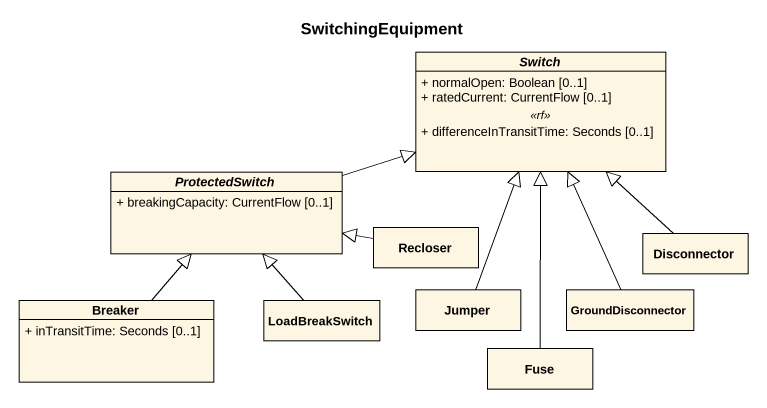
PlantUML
@startuml
title SwitchingEquipment
hide circle
hide empty members
skinparam classAttributeIconSize 0
abstract class Switch {
  + normalOpen: Boolean [0..1]
  + ratedCurrent: CurrentFlow [0..1]
  .. <<rf>> ..
  + differenceInTransitTime: Seconds [0..1]
}
abstract class ProtectedSwitch {
  + breakingCapacity: CurrentFlow [0..1]
}
class Recloser
class Disconnector
class Breaker {
  + inTransitTime: Seconds [0..1]
}
class LoadBreakSwitch
class Jumper
class GroundDisconnector
class Fuse
ProtectedSwitch -right-|> Switch
Recloser -left-|> ProtectedSwitch
Disconnector -up-|> Switch
Breaker -up-|> ProtectedSwitch
LoadBreakSwitch -up-|> ProtectedSwitch
Jumper -up-|> Switch
GroundDisconnector -up-|> Switch
Fuse -up-|> Switch
@enduml
